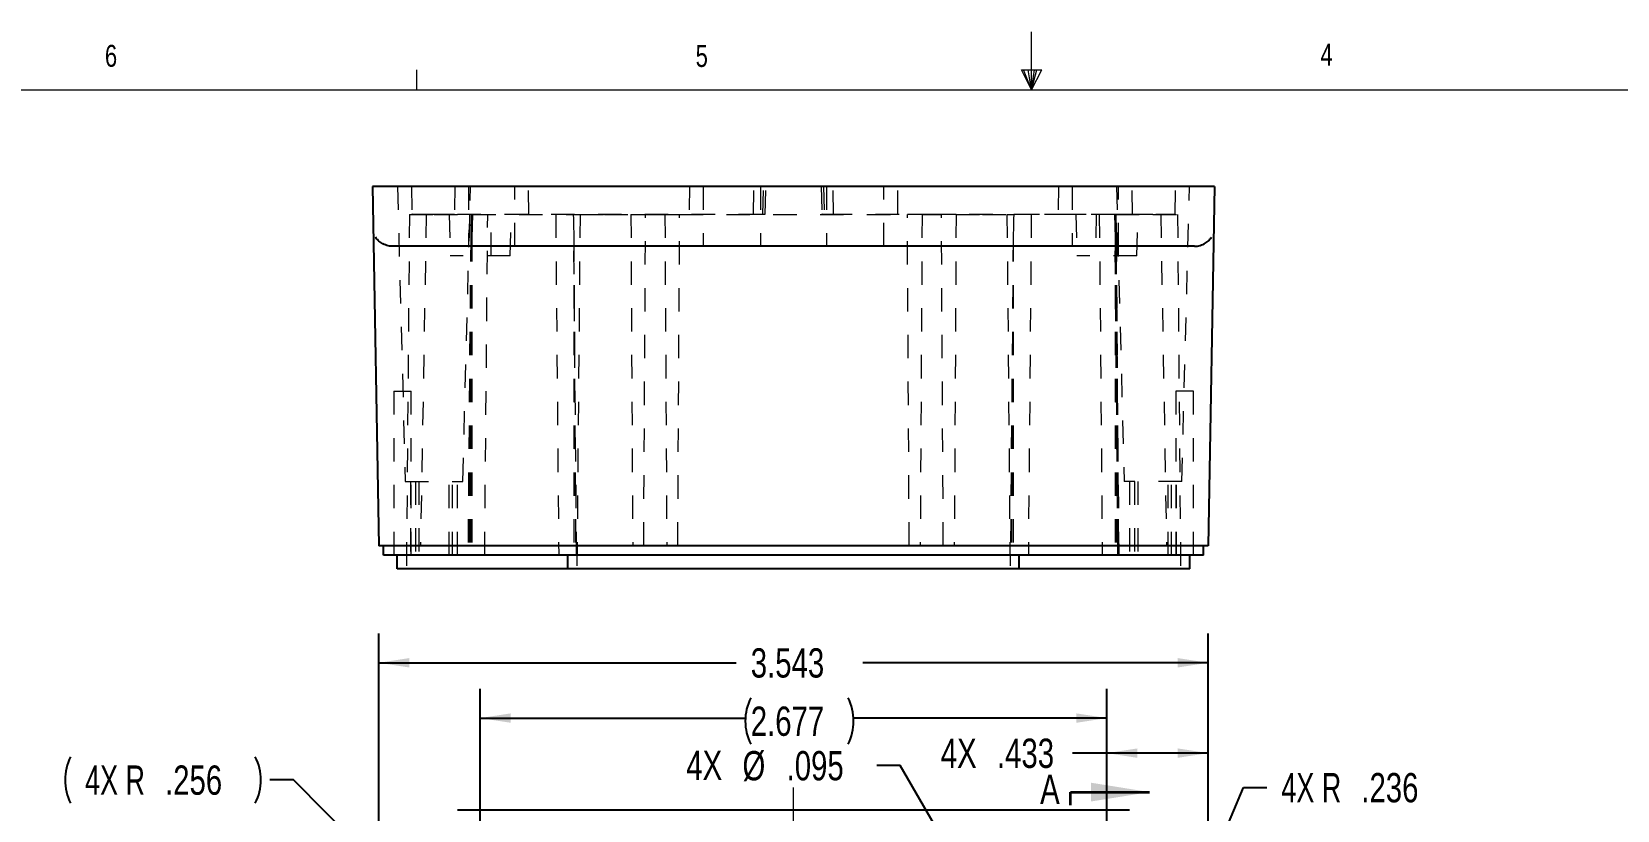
# Model space of a CAD drawing. Header units: inches. Extents: x 0.3 to 21.8, y 0.2 to 16.9.
# Drawn here: x 6.75 to 13.53, y 13.58 to 16.91 of the extents above; entities that cross this region are included whole.
import ezdxf

# ---------------------------------------------------------------- set-up
doc = ezdxf.new("R2010")
doc.units = ezdxf.units.IN
doc.header["$MEASUREMENT"] = 0
for name, pattern in [('CENTERX2', [0.8, 0.5, -0.1, 0.1, -0.1]), ('HIDDEN', [0.075, 0.05, -0.025]), ('PHANTOM', [0.5, 0.25, -0.05, 0.05, -0.05, 0.05, -0.05])]:
    doc.linetypes.add(name, pattern=pattern)
doc.layers.add('SLD-0', color=7, linetype='Continuous')
doc.styles.add('SLDTEXTSTYLE1', font='TXT', dxfattribs={"width": 0.75})
doc.styles.add('SLDTEXTSTYLE3', font='TXT', dxfattribs={"width": 0.6875})
doc.dimstyles.new('SLDDIMSTYLE1', dxfattribs={"dimtxt": 0.125, "dimasz": 0.13, "dimexe": 0, "dimexo": 0.0625, "dimgap": 0.03125, "dimtad": 0, "dimtih": 1, "dimtoh": 1, "dimdec": 3, "dimrnd": 1e-09, "dimzin": 12, "dimdsep": 46, "dimtxsty": 'SLDTEXTSTYLE1', "dimsah": 1, "dimcen": 0.09, "dimadec": 0, "dimazin": 3, "dimtfac": 1, "dimtdec": 3, "dimtofl": 0, "dimtmove": 0, "dimatfit": 3, "dimfxl": 0, "dimfrac": 2, "dimtolj": 1, "dimtzin": 12, "dimarcsym": 0})
doc.dimstyles.new('SLDDIMSTYLE2', dxfattribs={"dimtxt": 0.125, "dimasz": 0.13, "dimexe": 0, "dimexo": 0.0625, "dimgap": 0.03125, "dimtad": 0, "dimtih": 1, "dimtoh": 1, "dimdec": 3, "dimrnd": 1e-09, "dimzin": 12, "dimdsep": 46, "dimtxsty": 'SLDTEXTSTYLE1', "dimsah": 1, "dimcen": 0, "dimadec": 0, "dimazin": 3, "dimtfac": 1, "dimtdec": 3, "dimtofl": 0, "dimtmove": 0, "dimatfit": 3, "dimfxl": 0, "dimfrac": 2, "dimtolj": 1, "dimtzin": 12, "dimarcsym": 0})
doc.dimstyles.new('SLDDIMSTYLE3', dxfattribs={"dimtxt": 0.125, "dimasz": 0.13, "dimexe": 0, "dimexo": 0.0625, "dimgap": 0.03125, "dimtad": 0, "dimtih": 1, "dimtoh": 1, "dimdec": 3, "dimrnd": 1e-09, "dimzin": 12, "dimdsep": 46, "dimtxsty": 'SLDTEXTSTYLE1', "dimsah": 1, "dimcen": 0, "dimadec": 0, "dimazin": 3, "dimtfac": 1, "dimtdec": 3, "dimtofl": 0, "dimtmove": 1, "dimatfit": 3, "dimfxl": 0, "dimfrac": 2, "dimtolj": 1, "dimtzin": 12, "dimarcsym": 0})
doc.dimstyles.new('SLDDIMSTYLE5', dxfattribs={"dimtxt": 0.125, "dimasz": 0.13, "dimexe": 0, "dimexo": 0.0625, "dimgap": 0.03125, "dimtad": 0, "dimtih": 1, "dimtoh": 1, "dimdec": 3, "dimrnd": 1e-09, "dimzin": 12, "dimdsep": 46, "dimtxsty": 'SLDTEXTSTYLE1', "dimsah": 1, "dimcen": 0, "dimadec": 0, "dimazin": 3, "dimtfac": 1, "dimtdec": 3, "dimtofl": 0, "dimtmove": 0, "dimatfit": 3, "dimfxl": 0, "dimfrac": 2, "dimtolj": 1, "dimtzin": 12, "dimarcsym": 0})

# ---------------------------------------------------------------- blocks, each defined once
blk = doc.blocks.new('_D_2')
at = {"layer": 'SLD-0'}
for p, q in [((8.2351, 12.8068), (8.2351, 14.3383)), ((11.7781, 12.8068), (11.7781, 14.3383)), ((8.2351, 14.2133), (9.7615, 14.2133)), ((11.7781, 14.2133), (10.3021, 14.2133))]:
    blk.add_line(p, q, dxfattribs=at)
for points in [[(8.2351, 14.2133), (8.3651, 14.1933), (8.3651, 14.2333)], [(11.7781, 14.2133), (11.6481, 14.2333), (11.6481, 14.1933)]]:
    blk.add_solid(points, dxfattribs=at)
at = {"layer": 'SLD-0', "insert": (9.824, 14.2752), "char_height": 0.125, "attachment_point": 1, "style": 'SLDTEXTSTYLE1'}
blk.add_mtext('3.543', dxfattribs=at)
blk = doc.blocks.new('_D_3')
at = {"layer": 'SLD-0'}
for p, q in [((11.6331, 12.9746), (11.9282, 13.6805)), ((11.9282, 13.6805), (12.0282, 13.6805))]:
    blk.add_line(p, q, dxfattribs=at)
blk.add_solid([(11.6331, 12.9746), (11.7017, 13.0868), (11.6648, 13.1022)], dxfattribs=at)
at = {"layer": 'SLD-0', "char_height": 0.125, "attachment_point": 1}
for s, insert, style in [('4X R', (12.0907, 13.7425), 'SLDTEXTSTYLE3'), ('.236', (12.432, 13.7425), 'SLDTEXTSTYLE1')]:
    blk.add_mtext(s, dxfattribs=dict(at, insert=insert, style=style))
blk = doc.blocks.new('_D_4')
at = {"layer": 'SLD-0'}
for p, q in [((7.8704, 13.7128), (7.7704, 13.7128)), ((9.0065, 12.5757), (7.8704, 13.7128)), ((9.0065, 12.5757), (9.1832, 12.3989))]:
    blk.add_line(p, q, dxfattribs=at)
for centre, start, end in [((7.1168, 13.7128), 153.43495, 206.56505), ((7.5095, 13.7128), 333.43495, 26.56505)]:
    blk.add_arc(centre, 0.2218, start, end, dxfattribs=at)
blk.add_solid([(9.0065, 12.5757), (9.0842, 12.4696), (9.1125, 12.4979)], dxfattribs=at)
at = {"layer": 'SLD-0', "char_height": 0.125, "attachment_point": 1}
for s, insert, style in [('4X R', (6.9809, 13.7747), 'SLDTEXTSTYLE3'), ('.256', (7.3222, 13.7747), 'SLDTEXTSTYLE1')]:
    blk.add_mtext(s, dxfattribs=dict(at, insert=insert, style=style))
blk = doc.blocks.new('_D_20')
at = {"layer": 'SLD-0'}
for p, q in [((11.345, 12.2948), (11.345, 13.9525)), ((11.7781, 12.8068), (11.7781, 13.9525)), ((11.345, 13.8275), (11.1989, 13.8275)), ((11.7781, 13.8275), (11.345, 13.8275))]:
    blk.add_line(p, q, dxfattribs=at)
for points in [[(11.345, 13.8275), (11.475, 13.8075), (11.475, 13.8475)], [(11.7781, 13.8275), (11.6481, 13.8475), (11.6481, 13.8075)]]:
    blk.add_solid(points, dxfattribs=at)
at = {"layer": 'SLD-0', "char_height": 0.125, "attachment_point": 1, "style": 'SLDTEXTSTYLE1'}
for s, insert in [('4X', (10.6355, 13.8894)), ('.433', (10.8756, 13.8894))]:
    blk.add_mtext(s, dxfattribs=dict(at, insert=insert))
blk = doc.blocks.new('_D_21')
at = {"layer": 'SLD-0'}
for p, q in [((10.4628, 13.7744), (10.3628, 13.7744)), ((11.3213, 12.2859), (10.4628, 13.7744))]:
    blk.add_line(p, q, dxfattribs=at)
blk.add_solid([(11.3213, 12.2859), (11.2737, 12.4085), (11.239, 12.3886)], dxfattribs=at)
at = {"layer": 'SLD-0', "char_height": 0.125, "attachment_point": 1, "style": 'SLDTEXTSTYLE1'}
for s, insert in [('4X', (9.5486, 13.8382)), ('%%c', (9.7887, 13.8363)), ('.095', (9.9771, 13.8363))]:
    blk.add_mtext(s, dxfattribs=dict(at, insert=insert))
blk = doc.blocks.new('_D_23')
at = {"layer": 'SLD-0'}
for p, q in [((8.6682, 12.2948), (8.6682, 14.1021)), ((11.345, 12.2948), (11.345, 14.1021)), ((8.6682, 13.9771), (9.8005, 13.9771)), ((11.345, 13.9771), (10.263, 13.9771))]:
    blk.add_line(p, q, dxfattribs=at)
for centre, start, end in [((10.0224, 13.9644), 153.43495, 206.56505), ((10.0412, 13.9644), 333.43495, 26.56505)]:
    blk.add_arc(centre, 0.2219, start, end, dxfattribs=at)
for points in [[(8.6682, 13.9771), (8.7982, 13.9571), (8.7982, 13.9971)], [(11.345, 13.9771), (11.215, 13.9971), (11.215, 13.9571)]]:
    blk.add_solid(points, dxfattribs=at)
at = {"layer": 'SLD-0', "insert": (9.824, 14.0263), "char_height": 0.125, "attachment_point": 1, "style": 'SLDTEXTSTYLE1'}
blk.add_mtext('2.677', dxfattribs=at)

msp = doc.modelspace()

# ---------------------------------------------------------------- linework, layer by layer
at = {"color": 7, "linetype": 'Continuous', "lineweight": 18}
for p, q in [((11.0228799, 16.6606007), (11.0228799, 16.9082963)), ((8.3978799, 16.6606007), (8.3978799, 16.7453999)), ((10.9809047, 16.7462204), (11.0669961, 16.7462204)), ((11.0228799, 16.6606007), (10.9809047, 16.7462204)), ((11.0228799, 16.6606007), (10.9890704, 16.7462204)), ((11.0228799, 16.6606007), (11.0085518, 16.7462204)), ((11.0228799, 16.6606007), (11.0358258, 16.7462204)), ((11.0228799, 16.6606007), (11.0459562, 16.7462204)), ((11.0228799, 16.6606007), (11.0669961, 16.7462204)), ((0.5228799, 16.6606007), (21.5228799, 16.6606007))]:
    msp.add_line(p, q, dxfattribs=at)
at = {"color": 7, "linetype": 'Continuous', "lineweight": 25}
for p, q in [((8.2082991, 16.2476881), (8.2351002, 14.712255)), ((8.2172538, 16.2476881), (8.2082991, 16.2476881)), ((8.3814079, 16.2476881), (8.2172538, 16.2476881)), ((8.5715508, 16.2476881), (8.3814079, 16.2476881)), ((11.4416495, 16.2476881), (8.5715508, 16.2476881)), ((11.6317924, 16.2476881), (11.4416495, 16.2476881)), ((11.7959465, 16.2476881), (11.6317924, 16.2476881)), ((11.8049012, 16.2476881), (11.7781002, 14.712255)), ((11.8049012, 16.2476881), (11.7959465, 16.2476881)), ((8.4230931, 15.9917826), (8.2941351, 15.9917826)), ((8.5715508, 15.9917826), (8.4230931, 15.9917826)), ((11.4416495, 15.9917826), (8.5715508, 15.9917826)), ((11.5901072, 15.9917826), (11.4416495, 15.9917826)), ((11.7190652, 15.9917826), (11.5901072, 15.9917826)), ((8.4711002, 14.712255), (8.2351002, 14.712255)), ((8.2547852, 14.6728849), (8.2547852, 14.712255)), ((11.5421002, 14.712255), (8.4711002, 14.712255)), ((11.7781002, 14.712255), (11.5421002, 14.712255)), ((11.7584151, 14.6728849), (11.7584151, 14.712255)), ((8.4711002, 14.6728849), (8.2547852, 14.6728849)), ((8.3137301, 14.6138298), (8.3137301, 14.6728849)), ((11.5421002, 14.6728849), (8.4711002, 14.6728849)), ((9.0421868, 14.6138298), (9.0421868, 14.6728849)), ((10.9710135, 14.6138298), (10.9710135, 14.6728849)), ((11.7584151, 14.6728849), (11.5421002, 14.6728849)), ((11.6994702, 14.6138298), (11.6994702, 14.6728849)), ((8.4711002, 14.6138298), (8.3137301, 14.6138298)), ((8.8255568, 14.6138298), (8.4711002, 14.6138298)), ((9.0421868, 14.6138298), (8.8255568, 14.6138298)), ((9.1995568, 14.6138298), (9.0421868, 14.6138298)), ((10.8136435, 14.6138298), (9.1995568, 14.6138298)), ((10.9710135, 14.6138298), (10.8136435, 14.6138298)), ((11.1876435, 14.6138298), (10.9710135, 14.6138298)), ((11.5421002, 14.6138298), (11.1876435, 14.6138298)), ((11.6994702, 14.6138298), (11.5421002, 14.6138298)), ((11.4416494, 13.5833733), (8.5715509, 13.5833733))]:
    msp.add_line(p, q, dxfattribs=at)
at = {"color": 7, "linetype": 'HIDDEN', "lineweight": 18}
for p, q in [((8.3151002, 16.2476881), (8.3480893, 14.9878849)), ((8.374962, 16.2476881), (8.3759927, 16.1295778)), ((8.5597498, 16.2476881), (8.558719, 16.1295778)), ((8.594111, 14.9878849), (8.6271002, 16.2476881)), ((8.6188049, 16.2476881), (8.6188049, 15.9917826)), ((8.8156553, 15.9917826), (8.8156553, 16.2476881)), ((8.8757411, 16.1295778), (8.8747104, 16.2476881)), ((9.5617183, 16.2476881), (9.5606875, 16.1295778)), ((9.6207734, 16.2476881), (9.6207734, 15.9917826)), ((9.8362382, 16.1295778), (9.8367033, 16.2476881)), ((9.8658969, 16.2476881), (9.8658969, 15.9917826)), ((9.8758259, 16.1295647), (9.8789621, 16.2476747)), ((9.885348, 16.1295658), (9.8887686, 16.2476691)), ((10.1245426, 16.2476779), (10.1277969, 16.129561)), ((10.1343243, 16.2476758), (10.1373288, 16.1295652)), ((10.1473034, 16.2476881), (10.1473034, 15.9917826)), ((10.1769621, 16.1295778), (10.176497, 16.2476881)), ((10.3924269, 15.9917826), (10.3924269, 16.2476881)), ((10.4525128, 16.1295778), (10.451482, 16.2476881)), ((11.1384899, 16.2476881), (11.1374592, 16.1295778)), ((11.197545, 16.2476881), (11.197545, 15.9917826)), ((11.3861002, 16.2476881), (11.4190893, 14.9878849)), ((11.3943954, 15.9917826), (11.3943954, 16.2476881)), ((11.4544813, 16.1295778), (11.4534505, 16.2476881)), ((11.6372076, 16.1295778), (11.6382383, 16.2476881)), ((11.665111, 14.9878849), (11.6981002, 16.2476881)), ((8.3663114, 16.1276881), (8.3531002, 14.6138298)), ((8.3663114, 16.1276881), (8.4711002, 16.1276881)), ((8.3772991, 16.1295778), (8.3759927, 16.1295778)), ((8.3772991, 16.1295778), (8.4584607, 16.1295778)), ((8.4380219, 16.1276881), (8.4133429, 14.7138298)), ((8.4584607, 16.1295778), (8.5715508, 16.1295778)), ((8.4711002, 16.1276881), (8.6299131, 16.1276881)), ((8.535579, 16.1276881), (8.5402183, 15.9505227)), ((8.5715508, 16.1295778), (9.8559041, 16.1295778)), ((8.6222171, 16.1276881), (8.620671, 15.9505227)), ((8.6299131, 16.1276881), (8.6349509, 16.1276881)), ((8.6349509, 16.1276881), (8.6328335, 16.0262942)), ((8.6349509, 16.1276881), (9.0659379, 16.1276881)), ((8.6876356, 14.6728849), (8.7003315, 16.1276881)), ((8.715671, 15.9505227), (8.7141249, 16.1276881)), ((8.7961238, 15.9505227), (8.800763, 16.1276881)), ((8.990861, 16.1276881), (9.0035568, 14.6728849)), ((9.0659379, 16.1276881), (9.0947681, 16.1276881)), ((9.0947681, 16.1276881), (9.0815568, 14.6138298)), ((9.0947681, 16.1276881), (9.1995568, 16.1276881)), ((9.1995568, 16.1276881), (9.311991, 16.1276881)), ((9.311991, 16.1276881), (9.3198876, 14.7138298)), ((9.311991, 16.1276881), (9.3747841, 16.1276881)), ((9.3668876, 14.7138298), (9.3747841, 16.1276881)), ((9.3747841, 16.1276881), (9.4574162, 16.1276881)), ((9.4574162, 16.1276881), (9.4653128, 14.7138298)), ((9.4574162, 16.1276881), (9.5202093, 16.1276881)), ((9.5123128, 14.7138298), (9.5202093, 16.1276881)), ((9.5202093, 16.1276881), (10.492991, 16.1276881)), ((10.1572962, 16.1295778), (11.4416495, 16.1295778)), ((10.5008876, 14.7138298), (10.492991, 16.1276881)), ((10.5557841, 16.1276881), (10.492991, 16.1276881)), ((10.5557841, 16.1276881), (10.5478876, 14.7138298)), ((10.5557841, 16.1276881), (10.6384162, 16.1276881)), ((10.6463128, 14.7138298), (10.6384162, 16.1276881)), ((10.7012093, 16.1276881), (10.6384162, 16.1276881)), ((10.7012093, 16.1276881), (10.6933128, 14.7138298)), ((10.7012093, 16.1276881), (10.8136435, 16.1276881)), ((10.8136435, 16.1276881), (10.9184322, 16.1276881)), ((10.9184322, 16.1276881), (10.9316435, 14.6138298)), ((10.9184322, 16.1276881), (10.9472624, 16.1276881)), ((11.3782494, 16.1276881), (10.9472624, 16.1276881)), ((11.0223393, 16.1276881), (11.0096435, 14.6728849)), ((11.2124373, 16.1276881), (11.2170765, 15.9505227)), ((11.2990754, 16.1276881), (11.2975293, 15.9505227)), ((11.3128688, 16.1276881), (11.3255647, 14.6728849)), ((11.3832873, 16.1276881), (11.3782494, 16.1276881)), ((11.3782494, 16.1276881), (11.3803668, 16.0262942)), ((11.3832873, 16.1276881), (11.5421002, 16.1276881)), ((11.3925293, 15.9505227), (11.3909832, 16.1276881)), ((11.4416495, 16.1295778), (11.5547396, 16.1295778)), ((11.472982, 15.9505227), (11.4776213, 16.1276881)), ((11.5421002, 16.1276881), (11.6468889, 16.1276881)), ((11.5547396, 16.1295778), (11.6359012, 16.1295778)), ((11.5751784, 16.1276881), (11.5998574, 14.7138298)), ((11.6359012, 16.1295778), (11.6372076, 16.1295778)), ((11.6468889, 16.1276881), (11.6601002, 14.6138298)), ((8.6276994, 16.0262942), (8.6158884, 14.6728849)), ((8.6276994, 16.0262942), (8.6195995, 14.6728849)), ((8.6328335, 16.0262942), (8.6210225, 14.6728849)), ((8.6328335, 16.0262942), (8.624468, 14.6728849)), ((8.6276994, 16.0262942), (8.6276994, 14.6728849)), ((8.6328335, 16.0262942), (8.6328335, 14.6728849)), ((9.0684043, 16.0262942), (9.0758584, 14.6728849)), ((9.0684043, 16.0262942), (9.0684043, 14.6728849)), ((9.0802153, 14.6728849), (9.0684043, 16.0262942)), ((10.944796, 16.0262942), (10.932985, 14.6728849)), ((10.944796, 16.0262942), (10.9373419, 14.6728849)), ((10.944796, 16.0262942), (10.944796, 14.6728849)), ((11.3803668, 16.0262942), (11.3887323, 14.6728849)), ((11.3803668, 16.0262942), (11.3803668, 14.6728849)), ((11.3921778, 14.6728849), (11.3803668, 16.0262942)), ((11.3855009, 16.0262942), (11.3936009, 14.6728849)), ((11.3855009, 16.0262942), (11.3855009, 14.6728849)), ((11.3973119, 14.6728849), (11.3855009, 16.0262942)), ((8.7961238, 15.9505227), (8.5402183, 15.9505227)), ((11.472982, 15.9505227), (11.2170765, 15.9505227)), ((8.2987852, 15.3728849), (8.3737852, 15.3728849)), ((8.2987852, 15.3728849), (8.2987852, 14.6728849)), ((8.3737852, 14.6728849), (8.3737852, 15.3728849)), ((11.7144151, 15.3728849), (11.6394151, 15.3728849)), ((11.6394151, 15.3728849), (11.6394151, 14.6728849)), ((11.7144151, 14.6728849), (11.7144151, 15.3728849)), ((8.3480893, 14.9878849), (8.594111, 14.9878849)), ((8.3711002, 14.9878849), (8.3711002, 14.6728849)), ((8.3711002, 14.9878849), (8.3711002, 14.6728849)), ((8.39236, 14.9878849), (8.39236, 14.6728849)), ((8.4061395, 14.9878849), (8.4061395, 14.6728849)), ((8.5360608, 14.6728849), (8.5360608, 14.9878849)), ((8.5498403, 14.6728849), (8.5498403, 14.9878849)), ((8.5711002, 14.6728849), (8.5711002, 14.9878849)), ((8.5711002, 14.6728849), (8.5711002, 14.9878849)), ((11.665111, 14.9878849), (11.4190893, 14.9878849)), ((11.4421002, 14.9878849), (11.4421002, 14.6728849)), ((11.4421002, 14.9878849), (11.4421002, 14.6728849)), ((11.46336, 14.9878849), (11.46336, 14.6728849)), ((11.4771395, 14.9878849), (11.4771395, 14.6728849)), ((11.6070608, 14.6728849), (11.6070608, 14.9878849)), ((11.6208403, 14.6728849), (11.6208403, 14.9878849)), ((11.6421002, 14.6728849), (11.6421002, 14.9878849)), ((11.6421002, 14.6728849), (11.6421002, 14.9878849)), ((8.3539728, 14.7138298), (8.4133429, 14.7138298)), ((9.3198876, 14.7138298), (9.3668876, 14.7138298)), ((9.4653128, 14.7138298), (9.5123128, 14.7138298)), ((10.5478876, 14.7138298), (10.5008876, 14.7138298)), ((10.6933128, 14.7138298), (10.6463128, 14.7138298)), ((11.6592275, 14.7138298), (11.5998574, 14.7138298))]:
    msp.add_line(p, q, dxfattribs=at)
at = {"color": 7, "linetype": 'PHANTOM', "lineweight": 35}
msp.add_line((11.1893764, 8.3552943), (11.1893764, 13.6610209), dxfattribs=at)
at = {"color": 7, "linetype": 'Continuous', "lineweight": 35}
msp.add_line((11.1893764, 13.6610209), (11.5278606, 13.6610209), dxfattribs=at)
at = {"color": 7, "linetype": 'HIDDEN', "lineweight": 18}
for points in [[(8.6299131, 16.1276881), (8.6291803, 16.09389), (8.6284425, 16.060092), (8.6276994, 16.0262942)], [(9.0659379, 16.1276881), (9.0667524, 16.0938899), (9.0675744, 16.060092), (9.0684043, 16.0262942)], [(10.9472624, 16.1276881), (10.9464479, 16.0938899), (10.9456259, 16.060092), (10.944796, 16.0262942)], [(11.3832873, 16.1276881), (11.38402, 16.09389), (11.3847578, 16.060092), (11.3855009, 16.0262942)]]:
    msp.add_open_spline(points, degree=3, dxfattribs=at)
for points, knots in [([(9.8559041, 16.1295778), (9.8581173, 16.1295778), (9.8625436, 16.1295778), (9.8684559, 16.1295778), (9.8728653, 16.1295778), (9.8753637, 16.1295778), (9.8753467, 16.1295778), (9.8753399, 16.1295778)], [0, 0, 0, 0, 0.21474826, 0.429498686, 0.64419438, 0.85881952, 1, 1, 1, 1]), ([(9.8766157, 16.1295778), (9.8782969, 16.1295778), (9.8816593, 16.1295778), (9.8845834, 16.1295778), (9.8848113, 16.1295778), (9.8849165, 16.1295778)], [0, 0, 0, 0, 0.349905478, 0.699814961, 1, 1, 1, 1]), ([(10.1283991, 16.1295778), (10.1283312, 16.1295778), (10.1280645, 16.1295778), (10.1299063, 16.1295778), (10.1330486, 16.1295778), (10.1356913, 16.1295778), (10.1365846, 16.1295778)], [0, 0, 0, 0, 0.119645732, 0.470221949, 0.820904757, 1, 1, 1, 1]), ([(10.1378366, 16.1295778), (10.1377711, 16.1295778), (10.1374757, 16.1295778), (10.1392031, 16.1295778), (10.1428927, 16.1295778), (10.1483669, 16.1295778), (10.1534633, 16.1295778), (10.1564816, 16.1295778), (10.1572962, 16.1295778)], [0, 0, 0, 0, 0.061189411, 0.27603842, 0.490851765, 0.705680014, 0.920567181, 1, 1, 1, 1]), ([(10.1388063, 16.1295778), (10.1406608, 16.1295778), (10.1435566, 16.1295778), (10.1467041, 16.1295778), (10.147836, 16.1295778)], [0, 0, 0, 0, 0.6403949188, 1, 1, 1, 1])]:
    msp.add_open_spline(points, degree=3, knots=knots, dxfattribs=at)
at = {"color": 7, "linetype": 'Continuous', "lineweight": 25}
for points in [[(8.2941351, 15.9917826), (8.284954, 15.9917826), (8.2766088, 15.993372), (8.2613316, 15.9981663), (8.2543966, 16.0014345), (8.2422542, 16.0087493), (8.2369738, 16.0128254), (8.2301345, 16.019258), (8.2280364, 16.0214569), (8.2242003, 16.0259247), (8.2224511, 16.0282112), (8.2209162, 16.0304655)], [(11.7190652, 15.9917826), (11.7282463, 15.9917826), (11.7365916, 15.993372), (11.7518687, 15.9981663), (11.7588037, 16.0014345), (11.7709461, 16.0087493), (11.7762265, 16.0128254), (11.7830658, 16.019258), (11.7851639, 16.0214569), (11.789, 16.0259247), (11.7907492, 16.0282112), (11.7922841, 16.0304655)]]:
    msp.add_open_spline(points, degree=3, knots=[0, 0, 0, 0, 0.25, 0.25, 0.5, 0.5, 0.75, 0.75, 0.875, 0.875, 1, 1, 1, 1], dxfattribs=at)
at = {"color": 7, "linetype": 'Continuous', "lineweight": 35}
msp.add_solid([(11.5278606, 13.6610209), (11.2778606, 13.7010209), (11.2778606, 13.6210209)], dxfattribs=at)
at = {"layer": 'SLD-0', "linetype": 'CENTERX2', "lineweight": 18}
msp.add_line((10.0066002, 7.8249242), (10.0066002, 13.6802098), dxfattribs=at)

# ---------------------------------------------------------------- texts
at = {"color": 7, "linetype": 'Continuous', "lineweight": 0, "char_height": 0.09375, "attachment_point": 1, "style": 'SLDTEXTSTYLE1'}
for s, insert in [('6', (7.0653968, 16.8522001)), ('5', (9.5885629, 16.8516612)), ('4', (12.2571558, 16.8572006))]:
    msp.add_mtext(s, dxfattribs=dict(at, insert=insert))
at = {"color": 7, "linetype": 'Continuous', "insert": (11.0600002, 13.7354323), "char_height": 0.125, "attachment_point": 1, "style": 'SLDTEXTSTYLE1'}
msp.add_mtext('A', dxfattribs=at)

# ---------------------------------------------------------------- dimensions: what is measured, and where the dimension line sits
at = {"layer": 'SLD-0'}
dim = msp.add_linear_dim(base=(8.2351002, 14.2132945), p1=(11.7781002, 12.756822), p2=(8.2351002, 12.756822), dimstyle='SLDDIMSTYLE1', dxfattribs=at)
dim.commit()
dim.dimension.update_dxf_attribs({"geometry": '_D_2', "text_midpoint": (10.0317816, 14.2132945), "dimtype": 160})
for base, p1, p2, text, picture, middle in [((11.3450293, 13.977074), (8.668171, 12.2447905), (11.3450293, 12.2447905), '(<>)', '_D_23', (10.0317816, 13.977074)), ((11.7781002, 13.8275287), (11.3450293, 12.2447905), (11.7781002, 12.756822), '4X <>', '_D_20', (10.9171911, 13.8275287))]:
    dim = msp.add_linear_dim(base=base, p1=p1, p2=p2, text=text, dimstyle='SLDDIMSTYLE1', dxfattribs=at)
    dim.commit()
    dim.dimension.update_dxf_attribs({"geometry": picture, "text_midpoint": middle, "dimtype": 160})
dim = msp.add_diameter_dim_2p(p1=(11.368762, 12.2036443), p2=(11.3212966, 12.2859367), text='4X <>', dimstyle='SLDDIMSTYLE5', dxfattribs=at)
dim.commit()
dim.dimension.update_dxf_attribs({"geometry": '_D_21', "text_midpoint": (9.924423, 13.7743755), "dimtype": 163})
for center, mpoint, text, dimstyle, picture, middle in [((8.8255568, 12.756822), (9.0065059, 12.5757325), '(4X <>)', 'SLDDIMSTYLE3', '_D_4', (7.3131368, 13.7127606)), ((11.5421002, 12.756822), (11.633125, 12.9745615), '4X <>', 'SLDDIMSTYLE2', '_D_3', (12.4229659, 13.6805094))]:
    dim = msp.add_radius_dim(center=center, mpoint=mpoint, text=text, dimstyle=dimstyle, dxfattribs=at)
    dim.commit()
    dim.dimension.update_dxf_attribs({"geometry": picture, "text_midpoint": middle, "dimtype": 164})

doc.saveas('drawing.dxf')
